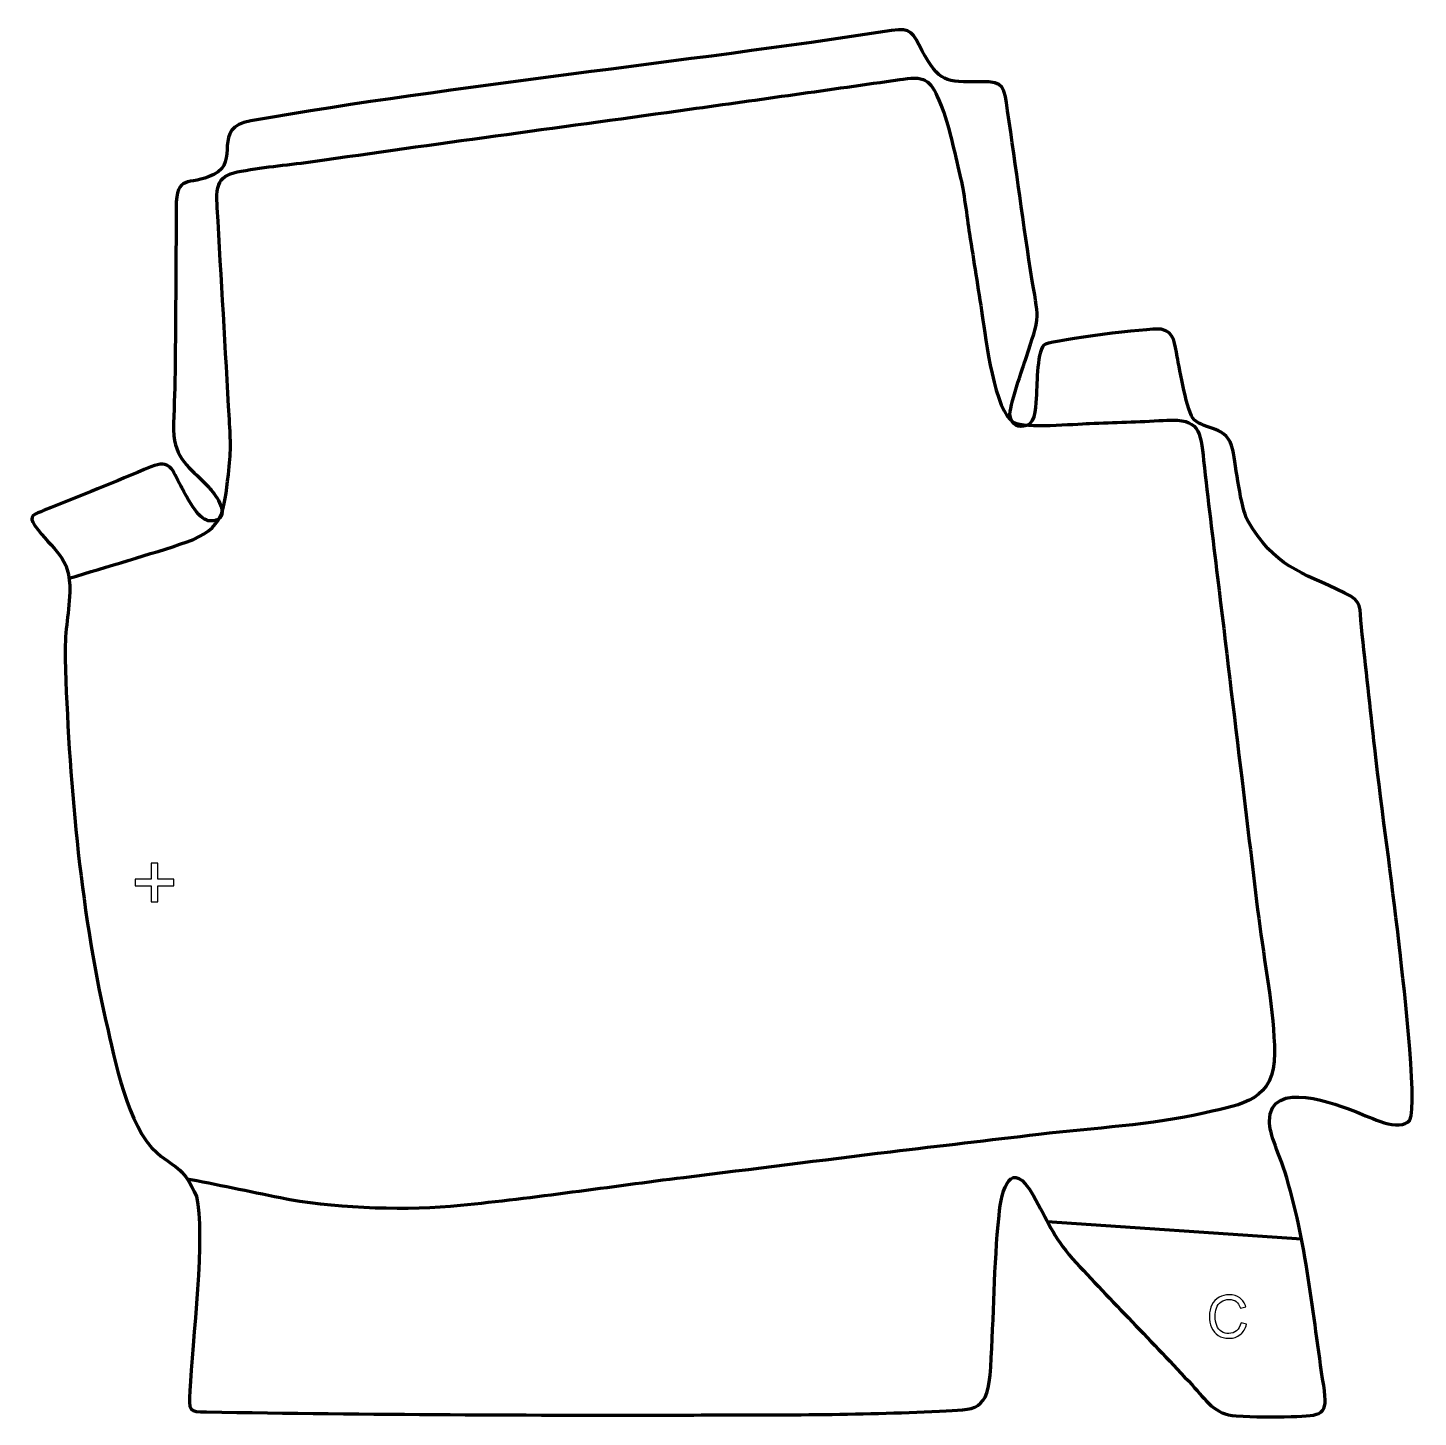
# Model space of a CAD drawing. Header units: millimetres. Extents: x -644 to -43, y 172 to 772.
import ezdxf

# ---------------------------------------------------------------- set-up
doc = ezdxf.new("R2010")
doc.units = ezdxf.units.MM
doc.header["$MEASUREMENT"] = 0
doc.layers.add('layer 2', color=7, linetype='Continuous')
doc.layers.add('layer 3', color=7, linetype='Continuous')

msp = doc.modelspace()

# ---------------------------------------------------------------- linework, layer by layer
at = {"layer": 'layer 2', "color": 142, "lineweight": 158}
msp.add_open_spline([(-625.8046, 534.2361), (-609.0786, 539.3417), (-591.3005, 544.344), (-574.8413, 549.9291), (-574.8413, 549.9291), (-558.8865, 555.6422), (-558.9096, 563.3552), (-557.0269, 579.0119), (-557.0269, 579.0119), (-555.8426, 588.8611), (-556.0101, 592.9653), (-556.5732, 602.7502), (-556.5732, 602.7502), (-558.3249, 633.1892), (-560.0519, 663.6274), (-561.8257, 694.0655), (-561.8257, 694.0655), (-561.8257, 694.0655), (-561.913, 695.5634), (-561.913, 695.5634), (-561.913, 695.5634), (-562.6099, 707.521), (-559.0676, 708.8004), (-547.4565, 710.6079), (-547.4565, 710.6079), (-537.055, 712.2272), (-526.1802, 713.2247), (-515.5759, 714.7694), (-515.5759, 714.7694), (-463.1579, 722.4053), (-410.3796, 729.3051), (-357.8828, 736.6533), (-357.8828, 736.6533), (-327.6284, 740.8882), (-297.3784, 745.1551), (-267.1361, 749.4757), (-267.1361, 749.4757), (-267.1361, 749.4757), (-265.6486, 749.6882), (-265.6486, 749.6882), (-265.6486, 749.6882), (-255.4268, 751.1489), (-253.4628, 748.6887), (-249.5113, 738.8705), (-249.5113, 738.8705), (-245.7574, 729.5435), (-243.5773, 718.074), (-241.1612, 708.2201), (-241.1612, 708.2201), (-239.4281, 701.2616), (-238.1905, 690.3462), (-237.0231, 682.8945), (-237.0231, 682.8945), (-235.1808, 671.1353), (-233.3385, 659.376), (-231.4961, 647.6167), (-231.4961, 647.6167), (-230.0441, 638.168), (-226.2451, 605.6042), (-217.8128, 601.4435), (-217.8128, 601.4435), (-212.7765, 598.9585), (-191.9114, 600.7765), (-185.1719, 601.05), (-185.1719, 601.05), (-174.5617, 601.4091), (-163.9576, 601.7607), (-153.357, 602.3525), (-153.357, 602.3525), (-153.357, 602.3525), (-151.8287, 602.4378), (-151.8287, 602.4378), (-151.8287, 602.4378), (-137.9676, 603.2278), (-137.2963, 597.7824), (-135.9521, 585.0956), (-135.9521, 585.0956), (-134.1699, 568.2758), (-131.9587, 551.3326), (-129.9285, 534.5245), (-129.9285, 534.5245), (-126.4007, 505.3174), (-122.8728, 476.1103), (-119.345, 446.9032), (-119.345, 446.9032), (-116.9533, 427.1018), (-114.5616, 407.3004), (-112.1698, 387.4989), (-112.1698, 387.4989), (-109.883, 369.6199), (-105.395, 346.8078), (-105.3457, 329.2995), (-105.3457, 329.2995), (-105.2885, 308.998), (-118.9275, 307.1686), (-135.2944, 303.4814), (-135.2944, 303.4814), (-158.6919, 298.2104), (-183.3426, 296.9396), (-207.1667, 294.1581), (-207.1667, 294.1581), (-228.4888, 291.6316), (-249.8113, 289.1096), (-271.1336, 286.5849), (-271.1336, 286.5849), (-300.8792, 282.8968), (-330.6248, 279.2086), (-360.3704, 275.5205), (-360.3704, 275.5205), (-392.3547, 271.5438), (-424.8065, 266.6745), (-456.8053, 263.4642), (-456.8053, 263.4642), (-479.4696, 261.1904), (-507.9629, 262.1276), (-530.413, 265.9858), (-530.413, 265.9858), (-530.413, 265.9858), (-531.8799, 266.2651), (-531.8799, 266.2651), (-531.8799, 266.2651), (-545.6591, 268.9785), (-559.4669, 271.912), (-573.2676, 274.6533), (-573.2676, 274.6533), (-573.2676, 274.6533), (-574.7401, 274.9458), (-574.7401, 274.9458)], degree=3, knots=[0, 0, 0, 0, 0.03030303, 0.03030303, 0.03030303, 0.03030303, 0.06060606, 0.06060606, 0.06060606, 0.06060606, 0.09090909, 0.09090909, 0.09090909, 0.09090909, 0.12121212, 0.12121212, 0.12121212, 0.12121212, 0.15151515, 0.15151515, 0.15151515, 0.15151515, 0.18181818, 0.18181818, 0.18181818, 0.18181818, 0.21212121, 0.21212121, 0.21212121, 0.21212121, 0.24242424, 0.24242424, 0.24242424, 0.24242424, 0.27272727, 0.27272727, 0.27272727, 0.27272727, 0.3030303, 0.3030303, 0.3030303, 0.3030303, 0.33333333, 0.33333333, 0.33333333, 0.33333333, 0.36363636, 0.36363636, 0.36363636, 0.36363636, 0.39393939, 0.39393939, 0.39393939, 0.39393939, 0.42424242, 0.42424242, 0.42424242, 0.42424242, 0.45454545, 0.45454545, 0.45454545, 0.45454545, 0.48484848, 0.48484848, 0.48484848, 0.48484848, 0.51515152, 0.51515152, 0.51515152, 0.51515152, 0.54545455, 0.54545455, 0.54545455, 0.54545455, 0.57575758, 0.57575758, 0.57575758, 0.57575758, 0.60606061, 0.60606061, 0.60606061, 0.60606061, 0.63636364, 0.63636364, 0.63636364, 0.63636364, 0.66666667, 0.66666667, 0.66666667, 0.66666667, 0.6969697, 0.6969697, 0.6969697, 0.6969697, 0.72727273, 0.72727273, 0.72727273, 0.72727273, 0.75757576, 0.75757576, 0.75757576, 0.75757576, 0.78787879, 0.78787879, 0.78787879, 0.78787879, 0.81818182, 0.81818182, 0.81818182, 0.81818182, 0.84848485, 0.84848485, 0.84848485, 0.84848485, 0.87878788, 0.87878788, 0.87878788, 0.87878788, 0.90909091, 0.90909091, 0.90909091, 0.90909091, 0.93939394, 0.93939394, 0.93939394, 0.93939394, 1, 1, 1, 1], dxfattribs=at)
msp.add_open_spline([(-203.4762, 256.6748), (-203.4762, 256.6748), (-93.6809, 249.0757), (-93.6809, 249.0757)], degree=3, dxfattribs=at)
at = {"layer": 'layer 2', "color": 142}
msp.add_open_spline([(-119.7982, 212.8958), (-119.7982, 212.8958), (-117.3852, 212.2862), (-117.3852, 212.2862), (-117.3852, 212.2862), (-117.889, 210.3093), (-118.7949, 208.8064), (-120.103, 207.7693), (-120.103, 207.7693), (-121.4111, 206.7321), (-123.0113, 206.2114), (-124.9036, 206.2114), (-124.9036, 206.2114), (-126.8594, 206.2114), (-128.4511, 206.6093), (-129.6788, 207.4094), (-129.6788, 207.4094), (-130.9065, 208.2053), (-131.8378, 209.361), (-132.477, 210.8723), (-132.477, 210.8723), (-133.1163, 212.3878), (-133.438, 214.0092), (-133.438, 215.7449), (-133.438, 215.7449), (-133.438, 217.6372), (-133.0782, 219.2882), (-132.3543, 220.6979), (-132.3543, 220.6979), (-131.6304, 222.1076), (-130.6017, 223.1786), (-129.2682, 223.911), (-129.2682, 223.911), (-127.9347, 224.6433), (-126.4657, 225.0074), (-124.8655, 225.0074), (-124.8655, 225.0074), (-123.0452, 225.0074), (-121.5169, 224.546), (-120.2808, 223.6189), (-120.2808, 223.6189), (-119.0404, 222.6918), (-118.1768, 221.3921), (-117.69, 219.7157), (-117.69, 219.7157), (-117.69, 219.7157), (-120.0522, 219.1569), (-120.0522, 219.1569), (-120.0522, 219.1569), (-120.4713, 220.4777), (-121.0851, 221.4429), (-121.8852, 222.0441), (-121.8852, 222.0441), (-122.6853, 222.6494), (-123.6929, 222.95), (-124.9078, 222.95), (-124.9078, 222.95), (-126.3006, 222.95), (-127.469, 222.6156), (-128.4046, 221.9467), (-128.4046, 221.9467), (-129.3401, 221.2778), (-130.0005, 220.3761), (-130.3773, 219.2501), (-130.3773, 219.2501), (-130.7583, 218.1198), (-130.9488, 216.9556), (-130.9488, 215.7576), (-130.9488, 215.7576), (-130.9488, 214.2124), (-130.7244, 212.862), (-130.2757, 211.7105), (-130.2757, 211.7105), (-129.827, 210.5548), (-129.1285, 209.6954), (-128.1802, 209.1239), (-128.1802, 209.1239), (-127.2319, 208.5524), (-126.2075, 208.2688), (-125.1026, 208.2688), (-125.1026, 208.2688), (-123.7564, 208.2688), (-122.6218, 208.6583), (-121.6905, 209.433), (-121.6905, 209.433), (-120.7592, 210.2119), (-120.1284, 211.3634), (-119.7982, 212.8958)], degree=3, knots=[0, 0, 0, 0, 0.04347826, 0.04347826, 0.04347826, 0.04347826, 0.08695652, 0.08695652, 0.08695652, 0.08695652, 0.13043478, 0.13043478, 0.13043478, 0.13043478, 0.17391304, 0.17391304, 0.17391304, 0.17391304, 0.2173913, 0.2173913, 0.2173913, 0.2173913, 0.26086957, 0.26086957, 0.26086957, 0.26086957, 0.30434783, 0.30434783, 0.30434783, 0.30434783, 0.34782609, 0.34782609, 0.34782609, 0.34782609, 0.39130435, 0.39130435, 0.39130435, 0.39130435, 0.43478261, 0.43478261, 0.43478261, 0.43478261, 0.47826087, 0.47826087, 0.47826087, 0.47826087, 0.52173913, 0.52173913, 0.52173913, 0.52173913, 0.56521739, 0.56521739, 0.56521739, 0.56521739, 0.60869565, 0.60869565, 0.60869565, 0.60869565, 0.65217391, 0.65217391, 0.65217391, 0.65217391, 0.69565217, 0.69565217, 0.69565217, 0.69565217, 0.73913043, 0.73913043, 0.73913043, 0.73913043, 0.7826087, 0.7826087, 0.7826087, 0.7826087, 0.82608696, 0.82608696, 0.82608696, 0.82608696, 0.86956522, 0.86956522, 0.86956522, 0.86956522, 0.91304348, 0.91304348, 0.91304348, 0.91304348, 1, 1, 1, 1], dxfattribs=at)
at = {"layer": 'layer 3', "color": 242, "lineweight": 158}
msp.add_open_spline([(-580.0949, 619.2301), (-579.8362, 644.2057), (-579.594, 669.1539), (-579.6154, 694.1332), (-579.6154, 694.1332), (-579.3579, 709.2515), (-574.5259, 703.1096), (-563.3008, 708.4302), (-563.3008, 708.4302), (-551.654, 713.9508), (-564.7083, 728.6804), (-547.3738, 731.669), (-547.3738, 731.669), (-455.4797, 747.5124), (-362.7288, 756.3958), (-270.6646, 770.6404), (-270.6646, 770.6404), (-261.8477, 771.7915), (-261.7729, 769.8361), (-257.4998, 761.9291), (-257.4998, 761.9291), (-250.1071, 748.3198), (-247.6452, 748.2159), (-232.1218, 748.5411), (-232.1218, 748.5411), (-221.7319, 748.7587), (-222.0619, 746.029), (-220.568, 735.9606), (-220.568, 735.9606), (-216.9409, 711.5144), (-213.8393, 687.0086), (-209.9147, 662.5857), (-209.9147, 662.5857), (-206.7569, 644.1026), (-206.8166, 647.3907), (-212.5504, 629.4301), (-212.5504, 629.4301), (-213.8049, 625.468), (-220.1109, 607.6972), (-219.506, 604.3165), (-219.506, 604.3165), (-218.8313, 600.5461), (-216.0175, 598.9166), (-212.2915, 600.1325), (-212.2915, 600.1325), (-208.1286, 601.4909), (-208.4207, 609.6404), (-208.12, 613.4191), (-208.12, 613.4191), (-207.8542, 617.5086), (-207.9789, 633.8382), (-204.2067, 635.2741), (-204.2067, 635.2741), (-199.2637, 637.1557), (-160.2383, 642.323), (-154.2489, 641.6726), (-154.2489, 641.6726), (-148.3753, 640.5625), (-148.4019, 635.2522), (-147.351, 629.8545), (-147.351, 629.8545), (-146.3268, 624.5933), (-143.1145, 605.5249), (-139.9727, 602.5792), (-139.9727, 602.5792), (-135.2937, 598.1922), (-125.6355, 600.2183), (-123.3487, 589.6462), (-123.3487, 589.6462), (-121.9806, 582.4015), (-119.9786, 564.8453), (-116.9702, 559.2603), (-116.9702, 559.2603), (-105.2096, 538.9192), (-94.39, 537.2593), (-74.9548, 527.8222), (-74.9548, 527.8222), (-67.1449, 524.0299), (-68.6601, 521.8263), (-67.7574, 513.1757), (-67.7574, 513.1757), (-65.9403, 495.7636), (-64.0012, 478.2309), (-62.0629, 460.8271), (-62.0629, 460.8271), (-58.8848, 433.0907), (-54.8358, 405.3543), (-51.6666, 377.5177), (-51.6666, 377.5177), (-50.3806, 366.2514), (-43.2932, 307.1348), (-46.8918, 300.3553), (-46.8918, 300.3553), (-51.1762, 294.8639), (-64.4426, 301.7815), (-69.689, 303.7767), (-69.689, 303.7767), (-78.557, 307.1492), (-107.2102, 318.597), (-107.5649, 299.945), (-107.5649, 299.945), (-107.6649, 294.6855), (-102.7732, 284.0497), (-100.9189, 278.2258), (-100.9189, 278.2258), (-91.42, 247.9521), (-88.9813, 216.9268), (-84.0865, 185.7856), (-84.0865, 185.7856), (-82.0101, 172.5752), (-84.6558, 172.9104), (-98.1364, 172.4343), (-98.1364, 172.4343), (-106.0845, 172.1536), (-113.9446, 172.2765), (-121.8854, 172.6636), (-121.8854, 172.6636), (-131.2227, 173.1999), (-134.8357, 179.5041), (-140.9273, 186.0623), (-140.9273, 186.0623), (-157.9613, 204.3669), (-175.6728, 222.2364), (-192.5881, 240.5221), (-192.5881, 240.5221), (-200.9613, 250.2203), (-203.3942, 257.1135), (-209.4204, 267.7045), (-209.4204, 267.7045), (-219.1928, 284.8793), (-223.1368, 270.5698), (-224.2825, 259.1887), (-224.2825, 259.1887), (-226.4678, 237.4817), (-226.514, 215.5347), (-227.8549, 193.7504), (-227.8549, 193.7504), (-229.0976, 174.0849), (-234.0602, 175.6219), (-250.0091, 174.7874), (-250.0091, 174.7874), (-284.7067, 172.9719), (-321.3101, 173.1789), (-356.1066, 173.0873), (-356.1066, 173.0873), (-426.237, 172.9056), (-496.3544, 173.3128), (-566.4757, 174.4132), (-566.4757, 174.4132), (-574.1131, 174.533), (-574.1175, 174.8199), (-573.6838, 183.5295), (-573.6838, 183.5295), (-572.6578, 204.1302), (-566.7869, 251.9121), (-570.8192, 267.3938), (-570.8192, 267.3938), (-576.3098, 280.017), (-578.738, 278.6949), (-587.7931, 286.1762), (-587.7931, 286.1762), (-600.8364, 297.7064), (-605.8615, 326.1786), (-609.8954, 343.0471), (-609.8954, 343.0471), (-621.1274, 392.4157), (-625.9937, 448.8507), (-627.5164, 499.4964), (-627.5164, 499.4964), (-627.8444, 510.408), (-626.018, 517.9682), (-625.4901, 528.2266), (-625.4901, 528.2266), (-625.1247, 544.037), (-632.7723, 545.8675), (-640.6714, 557.0808), (-640.6714, 557.0808), (-643.6164, 561.2614), (-640.7228, 561.8722), (-636.5102, 563.5509), (-636.5102, 563.5509), (-620.9545, 569.7428), (-605.9399, 575.8268), (-590.5054, 582.334), (-590.5054, 582.334), (-581.7913, 585.6099), (-581.5477, 581.3243), (-577.3966, 573.9437), (-577.3966, 573.9437), (-575.7605, 571.0346), (-571.2374, 561.1332), (-566.3431, 559.2286), (-566.3431, 559.2286), (-564.9931, 558.7032), (-562.5862, 558.9117), (-561.3096, 559.7315), (-561.3096, 559.7315), (-556.8611, 562.588), (-563.0768, 571.0288), (-565.4518, 573.551), (-565.4518, 573.551), (-572.2994, 580.8232), (-579.4139, 584.7289), (-580.578, 595.6521), (-580.578, 595.6521), (-580.9098, 602.6457), (-580.1725, 611.7321), (-580.0949, 619.2301)], degree=3, knots=[0, 0, 0, 0, 0.01886792, 0.01886792, 0.01886792, 0.01886792, 0.03773585, 0.03773585, 0.03773585, 0.03773585, 0.05660377, 0.05660377, 0.05660377, 0.05660377, 0.0754717, 0.0754717, 0.0754717, 0.0754717, 0.09433962, 0.09433962, 0.09433962, 0.09433962, 0.11320755, 0.11320755, 0.11320755, 0.11320755, 0.13207547, 0.13207547, 0.13207547, 0.13207547, 0.1509434, 0.1509434, 0.1509434, 0.1509434, 0.16981132, 0.16981132, 0.16981132, 0.16981132, 0.18867925, 0.18867925, 0.18867925, 0.18867925, 0.20754717, 0.20754717, 0.20754717, 0.20754717, 0.22641509, 0.22641509, 0.22641509, 0.22641509, 0.24528302, 0.24528302, 0.24528302, 0.24528302, 0.26415094, 0.26415094, 0.26415094, 0.26415094, 0.28301887, 0.28301887, 0.28301887, 0.28301887, 0.30188679, 0.30188679, 0.30188679, 0.30188679, 0.32075472, 0.32075472, 0.32075472, 0.32075472, 0.33962264, 0.33962264, 0.33962264, 0.33962264, 0.35849057, 0.35849057, 0.35849057, 0.35849057, 0.37735849, 0.37735849, 0.37735849, 0.37735849, 0.39622642, 0.39622642, 0.39622642, 0.39622642, 0.41509434, 0.41509434, 0.41509434, 0.41509434, 0.43396226, 0.43396226, 0.43396226, 0.43396226, 0.45283019, 0.45283019, 0.45283019, 0.45283019, 0.47169811, 0.47169811, 0.47169811, 0.47169811, 0.49056604, 0.49056604, 0.49056604, 0.49056604, 0.50943396, 0.50943396, 0.50943396, 0.50943396, 0.52830189, 0.52830189, 0.52830189, 0.52830189, 0.54716981, 0.54716981, 0.54716981, 0.54716981, 0.56603774, 0.56603774, 0.56603774, 0.56603774, 0.58490566, 0.58490566, 0.58490566, 0.58490566, 0.60377358, 0.60377358, 0.60377358, 0.60377358, 0.62264151, 0.62264151, 0.62264151, 0.62264151, 0.64150943, 0.64150943, 0.64150943, 0.64150943, 0.66037736, 0.66037736, 0.66037736, 0.66037736, 0.67924528, 0.67924528, 0.67924528, 0.67924528, 0.69811321, 0.69811321, 0.69811321, 0.69811321, 0.71698113, 0.71698113, 0.71698113, 0.71698113, 0.73584906, 0.73584906, 0.73584906, 0.73584906, 0.75471698, 0.75471698, 0.75471698, 0.75471698, 0.77358491, 0.77358491, 0.77358491, 0.77358491, 0.79245283, 0.79245283, 0.79245283, 0.79245283, 0.81132075, 0.81132075, 0.81132075, 0.81132075, 0.83018868, 0.83018868, 0.83018868, 0.83018868, 0.8490566, 0.8490566, 0.8490566, 0.8490566, 0.86792453, 0.86792453, 0.86792453, 0.86792453, 0.88679245, 0.88679245, 0.88679245, 0.88679245, 0.90566038, 0.90566038, 0.90566038, 0.90566038, 0.9245283, 0.9245283, 0.9245283, 0.9245283, 0.94339623, 0.94339623, 0.94339623, 0.94339623, 0.96226415, 0.96226415, 0.96226415, 0.96226415, 1, 1, 1, 1], dxfattribs=at)
at = {"layer": 'layer 3', "color": 142}
msp.add_open_spline([(-590.4255, 394.5912), (-590.4255, 394.5912), (-590.4255, 401.5057), (-590.4255, 401.5057), (-590.4255, 401.5057), (-590.4255, 401.5057), (-597.3046, 401.5057), (-597.3046, 401.5057), (-597.3046, 401.5057), (-597.3046, 401.5057), (-597.3046, 404.3985), (-597.3046, 404.3985), (-597.3046, 404.3985), (-597.3046, 404.3985), (-590.4255, 404.3985), (-590.4255, 404.3985), (-590.4255, 404.3985), (-590.4255, 404.3985), (-590.4255, 411.2776), (-590.4255, 411.2776), (-590.4255, 411.2776), (-590.4255, 411.2776), (-587.4974, 411.2776), (-587.4974, 411.2776), (-587.4974, 411.2776), (-587.4974, 411.2776), (-587.4974, 404.3985), (-587.4974, 404.3985), (-587.4974, 404.3985), (-587.4974, 404.3985), (-580.6182, 404.3985), (-580.6182, 404.3985), (-580.6182, 404.3985), (-580.6182, 404.3985), (-580.6182, 401.5057), (-580.6182, 401.5057), (-580.6182, 401.5057), (-580.6182, 401.5057), (-587.4974, 401.5057), (-587.4974, 401.5057), (-587.4974, 401.5057), (-587.4974, 401.5057), (-587.4974, 394.5912), (-587.4974, 394.5912), (-587.4974, 394.5912), (-587.4974, 394.5912), (-590.4255, 394.5912), (-590.4255, 394.5912)], degree=3, knots=[0, 0, 0, 0, 0.07692308, 0.07692308, 0.07692308, 0.07692308, 0.15384615, 0.15384615, 0.15384615, 0.15384615, 0.23076923, 0.23076923, 0.23076923, 0.23076923, 0.30769231, 0.30769231, 0.30769231, 0.30769231, 0.38461538, 0.38461538, 0.38461538, 0.38461538, 0.46153846, 0.46153846, 0.46153846, 0.46153846, 0.53846154, 0.53846154, 0.53846154, 0.53846154, 0.61538462, 0.61538462, 0.61538462, 0.61538462, 0.69230769, 0.69230769, 0.69230769, 0.69230769, 0.76923077, 0.76923077, 0.76923077, 0.76923077, 0.84615385, 0.84615385, 0.84615385, 0.84615385, 1, 1, 1, 1], dxfattribs=at)

doc.saveas('drawing.dxf')
